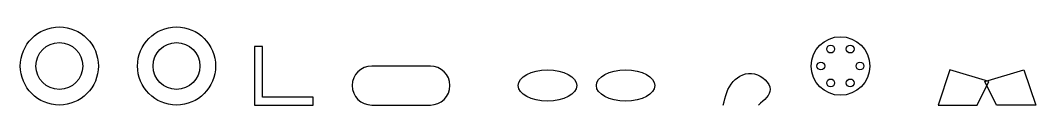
# Model space of a CAD drawing. Header units: millimetres. Extents: x -200 to 5000, y 0 to 400.
import ezdxf

# ---------------------------------------------------------------- set-up
doc = ezdxf.new("R2010")
doc.units = ezdxf.units.MM
for name, color, linetype in [('BRACKET', 3, 'Continuous'), ('CURVED', 5, 'Continuous'), ('GEAR', 4, 'Continuous'), ('MIRROR', 8, 'Continuous'), ('RING', 7, 'Continuous')]:
    doc.layers.add(name, color=color, linetype=linetype)

msp = doc.modelspace()

# ---------------------------------------------------------------- linework, layer by layer
at = {"layer": 'BRACKET'}
for p, q in [((1040, 300), (1000, 300)), ((1000, 300), (1000, 0)), ((1040, 40), (1040, 300)), ((1900, 200), (1600, 200)), ((1000, 0), (1300, 0)), ((1300, 40), (1040, 40)), ((1300, 0), (1300, 40)), ((1600, 0), (1900, 0))]:
    msp.add_line(p, q, dxfattribs=at)
for centre, start, end in [((1600, 100), 90, 270), ((1900, 100), -90, 90)]:
    msp.add_arc(centre, 100, start, end, dxfattribs=at)
at = {"layer": 'CURVED'}
for centre in [(2500, 100), (2900, 100)]:
    msp.add_ellipse(centre, major_axis=(150, 0), ratio=0.533333, dxfattribs=at)
msp.add_spline([(3400, 0), (3450, 120), (3560, 160), (3640, 80), (3580, 0)], degree=3, dxfattribs=at)
at = {"layer": 'GEAR'}
for centre, radius in [((4000, 200), 150), ((3950, 286.6), 20), ((4050, 286.6), 20), ((3900, 200), 20), ((4100, 200), 20), ((3950, 113.4), 20), ((4050, 113.4), 20)]:
    msp.add_circle(centre, radius, dxfattribs=at)
at = {"layer": 'MIRROR'}
for points in [[(4500, 0), (4700, 0), (4760, 120), (4560, 180)], [(5000, 0), (4800, 0), (4740, 120), (4940, 180)]]:
    msp.add_lwpolyline(points, close=True, dxfattribs=at)
at = {"layer": 'RING'}
for centre, radius in [((0, 200), 200), ((600, 200), 200), ((0, 200), 120), ((600, 200), 120)]:
    msp.add_circle(centre, radius, dxfattribs=at)

doc.saveas('drawing.dxf')
